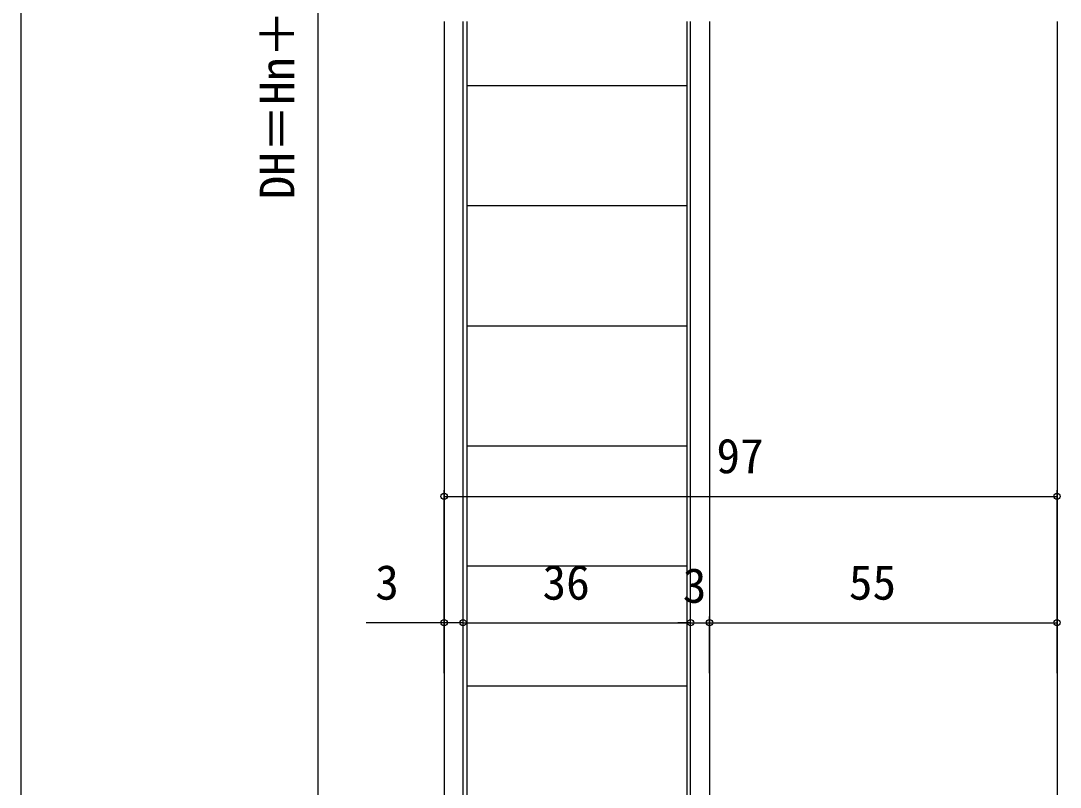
# Model space of a CAD drawing. Units: millimetres, scale not verified. Extents: x -437 to 438, y -281 to 279.
# Drawn here: x -436.8 to -272.3, y -159.9 to -38.7 of the extents above; entities that cross this region are included whole.
import ezdxf
from ezdxf.enums import TextEntityAlignment as Align

# ---------------------------------------------------------------- set-up
doc = ezdxf.new("R2010")
doc.units = ezdxf.units.MM
doc.header["$LTSCALE"] = 2
for name, color, linetype in [('0-4_YKK_12', 2, 'Continuous'), ('0-5_YKK_13', 4, 'Continuous'), ('0-7_YKK_D', 6, 'Continuous'), ('0-8_YKK_ZWAK', 7, 'Continuous')]:
    doc.layers.add(name, color=color, linetype=linetype)
doc.styles.add('ＭＳ ゴシック', font='')
doc.styles.get('ＭＳ ゴシック').set_extended_font_data('MS Gothic')

msp = doc.modelspace()

# ---------------------------------------------------------------- linework, layer by layer
at = {"layer": '0-4_YKK_12'}
for p, q in [((-369.8, -38.79), (-369.8, -202.908)), ((-327.8, -38.79), (-327.8, -171.408)), ((-272.8, -38.79), (-272.8, -173.908))]:
    msp.add_line(p, q, dxfattribs=at)
at = {"layer": '0-5_YKK_13'}
for p, q in [((-366.8, -177.908), (-366.8, -38.79)), ((-366.2, -38.79), (-366.2, -178.308)), ((-331.4, -38.79), (-331.4, -178.308)), ((-330.8, -177.908), (-330.8, -38.79)), ((-366.2, -48.91), (-331.4, -48.91)), ((-366.2, -67.91), (-331.4, -67.91)), ((-366.2, -86.91), (-331.4, -86.91)), ((-366.2, -105.91), (-331.4, -105.91)), ((-366.2, -124.91), (-331.4, -124.91)), ((-366.2, -143.91), (-331.4, -143.91))]:
    msp.add_line(p, q, dxfattribs=at)
at = {"layer": '0-7_YKK_D'}
for p, q in [((-389.8, 99.33), (-389.8, -173.908)), ((-369.8, -141.91), (-369.8, -112.91)), ((-272.8, -141.91), (-272.8, -112.91)), ((-369.8, -113.91), (-272.8, -113.91)), ((-369.8, -141.91), (-369.8, -132.91)), ((-366.8, -141.91), (-366.8, -132.91)), ((-366.8, -141.91), (-366.8, -132.91)), ((-330.8, -141.91), (-330.8, -132.91)), ((-330.8, -141.91), (-330.8, -132.91)), ((-327.8, -141.91), (-327.8, -132.91)), ((-327.8, -141.91), (-327.8, -132.91)), ((-272.8, -141.91), (-272.8, -132.91)), ((-369.8, -133.91), (-382.147, -133.91)), ((-366.8, -133.91), (-369.8, -133.91)), ((-366.8, -133.91), (-330.8, -133.91)), ((-366.8, -133.91), (-364.8, -133.91)), ((-330.8, -133.91), (-332.8, -133.91)), ((-330.8, -133.91), (-327.8, -133.91)), ((-327.8, -133.91), (-325.8, -133.91)), ((-327.8, -133.91), (-272.8, -133.91))]:
    msp.add_line(p, q, dxfattribs=at)
for centre in [(-369.8, -113.91), (-272.8, -113.91), (-369.8, -133.91), (-366.8, -133.91), (-366.8, -133.91), (-330.8, -133.91), (-330.8, -133.91), (-327.8, -133.91), (-327.8, -133.91), (-272.8, -133.91)]:
    msp.add_circle(centre, 0.5, dxfattribs=at)
at = {"layer": '0-8_YKK_ZWAK'}
msp.add_line((-436.8, 243.8), (-436.8, -281.2), dxfattribs=at)

# ---------------------------------------------------------------- texts
at = {"layer": '0-7_YKK_D', "style": 'ＭＳ ゴシック'}
msp.add_text('DH＝Hn＋17', height=5.499, rotation=90, dxfattribs=at).set_placement((-391.843, -66.927), align=Align.BOTTOM_LEFT)
for s, p in [('97', (-326.712, -111.91)), ('3', (-380.701, -131.91)), ('36', (-354.233, -131.91)), ('55', (-305.755, -131.91)), ('3', (-332.027, -132.41))]:
    msp.add_text(s, height=5.499, dxfattribs=at).set_placement(p, align=Align.BOTTOM_LEFT)

doc.saveas('drawing.dxf')
